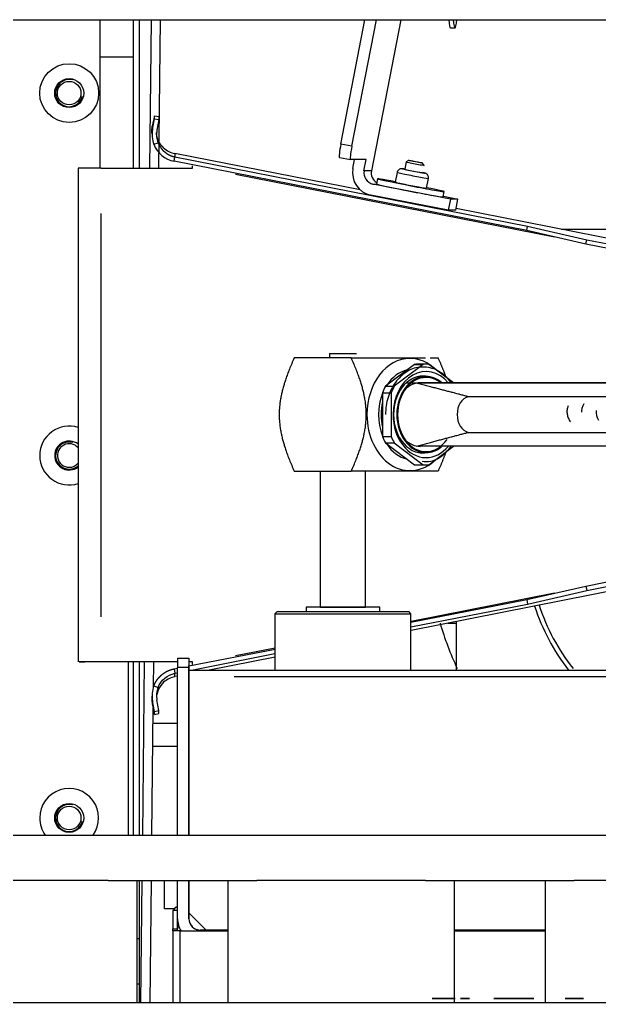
# Model space of a CAD drawing. Header units: millimetres. Extents: x -187347 to 135007, y -6415 to 292048.
# Drawn here: x -51364.2 to -51236.3, y 27112.8 to 27329.8 of the extents above; entities that cross this region are included whole.
import ezdxf

# ---------------------------------------------------------------- set-up
doc = ezdxf.new("R2010")
doc.units = ezdxf.units.MM
doc.header["$LTSCALE"] = 100
doc.layers.get('0').update_dxf_attribs({"lineweight": 18})
doc.layers.add('Layout CAT2', color=6, linetype='Continuous')

# ---------------------------------------------------------------- blocks, each defined once
blk = doc.blocks.new('643h346h634')
at = {"color": 0}
for p, q in [((17296.51, -1459.49), (17648.06, -1459.49)), ((17416.55, -1467.7), (17416.55, -1459.48)), ((17423.93, -1492.27), (17423.93, -1459.49)), ((17425.18, -1459.49), (17425.18, -1492.27)), ((17425.18, -1459.49), (17425.18, -1492.27)), ((17427.55, -1492.27), (17427.9, -1459.49)), ((17429.55, -1492.27), (17429.9, -1459.49)), ((17469.68, -1486.96), (17474.99, -1459.49)), ((17472.12, -1487.43), (17477.53, -1459.49)), ((17482.88, -1459.49), (17476.42, -1492.83)), ((17493.87, -1461.3), (17494.87, -1461.3)), ((17416.55, -1492.27), (17416.55, -1467.7)), ((17416.55, -1467.7), (17423.93, -1467.7)), ((17428.55, -1480.68), (17428.09, -1483.03)), ((17428.13, -1483.7), (17428.58, -1481.34)), ((17428.55, -1480.68), (17429.53, -1480.87)), ((17428.58, -1481.34), (17428.55, -1480.68)), ((17428.58, -1481.34), (17429.56, -1481.53)), ((17429.56, -1481.53), (17429.11, -1483.89)), ((17429.53, -1480.87), (17429.56, -1481.53)), ((17428.09, -1483.03), (17428.13, -1483.7)), ((17428, -1484.46), (17428.03, -1485.14)), ((17428.43, -1487), (17429.36, -1486.64)), ((17472.12, -1487.43), (17469.68, -1486.96)), ((17432.9, -1490.75), (17433.09, -1489.77)), ((17437.17, -1489.82), (17433.05, -1489.03)), ((17433.05, -1489.03), (17433.09, -1489.77)), ((17433.09, -1489.77), (17510.88, -1505.07)), ((17437.17, -1489.82), (17437.17, -1489.81)), ((17473.91, -1497.03), (17437.17, -1489.81)), ((17437.17, -1489.81), (17437.17, -1489.82)), ((17469.38, -1489.9), (17471.82, -1490.38)), ((17411.71, -1492.27), (17411.71, -1601.27)), ((17416.79, -1492.27), (17436.98, -1492.27)), ((17510.69, -1506.05), (17432.9, -1490.75)), ((17436.98, -1492.27), (17436.98, -1491.76)), ((17475.27, -1490.38), (17471.82, -1490.38)), ((17472.35, -1492.36), (17472.73, -1490.38)), ((17474.79, -1492.83), (17475.27, -1490.38)), ((17484.13, -1490.88), (17483.82, -1492.51)), ((17484.64, -1490.54), (17484.13, -1490.87)), ((17484.63, -1490.56), (17484.63, -1490.56)), ((17488.06, -1491.64), (17487.72, -1491.13)), ((17488.06, -1491.64), (17488.06, -1491.64)), ((17446.43, -1493.61), (17516.81, -1507.45)), ((17476.42, -1492.83), (17474.79, -1492.83)), ((17482.12, -1493.19), (17481.7, -1495.35)), ((17483.82, -1492.5), (17483.78, -1492.5)), ((17488.57, -1496.68), (17488.99, -1494.52)), ((17488.99, -1494.52), (17488.99, -1494.52)), ((17476.76, -1495.76), (17477.55, -1495.76)), ((17493.87, -1499.1), (17476.76, -1495.76)), ((17477.77, -1494.59), (17477.54, -1495.77)), ((17488.57, -1496.68), (17488.57, -1496.68)), ((17493.39, -1501.56), (17476.29, -1498.22)), ((17492.27, -1498.62), (17492.5, -1497.44)), ((17492.27, -1498.62), (17492.27, -1498.62)), ((17492.3, -1498.48), (17495.5, -1499.1)), ((17493.87, -1499.1), (17493.39, -1501.56)), ((17495.5, -1499.1), (17493.87, -1499.1)), ((17495.02, -1501.56), (17495.5, -1499.1)), ((17416.79, -1591.27), (17416.79, -1502.27)), ((17495.02, -1501.56), (17493.39, -1501.56)), ((17549.78, -1511.95), (17495.09, -1501.2)), ((17510.69, -1506.05), (17510.88, -1505.07)), ((17510.88, -1505.07), (17523.94, -1508.06)), ((17523.76, -1509.04), (17510.69, -1506.05)), ((17518.26, -1505.75), (17551.5, -1505.75)), ((17523.76, -1509.04), (17523.94, -1508.06)), ((17544.79, -1513.18), (17523.76, -1509.04)), ((17523.94, -1508.06), (17544.98, -1512.2)), ((17467.15, -1533.15), (17467.86, -1533.15)), ((17467.15, -1533.15), (17467.15, -1534.15)), ((17467.86, -1533.15), (17473.15, -1533.15)), ((17471.97, -1534.15), (17459.41, -1534.15)), ((17485.91, -1535.58), (17479.52, -1540.4)), ((17487.84, -1535.58), (17481.45, -1540.4)), ((17485.91, -1535.58), (17487.84, -1535.58)), ((17488.47, -1535.55), (17486.55, -1535.55)), ((17494.51, -1539.65), (17489.11, -1535.58)), ((17484.14, -1539.65), (17562.17, -1539.65)), ((17561.22, -1539.65), (17486.72, -1539.65)), ((17488.47, -1538.25), (17486.83, -1538.25)), ((17478.88, -1541.83), (17480.81, -1541.83)), ((17478.88, -1541.83), (17478.88, -1551.47)), ((17479.52, -1540.4), (17481.45, -1540.4)), ((17480.81, -1541.83), (17480.81, -1551.47)), ((17562.17, -1542.73), (17497.82, -1542.73)), ((17497.82, -1550.58), (17562.17, -1550.58)), ((17478.88, -1551.47), (17480.81, -1551.47)), ((17479.52, -1552.9), (17481.45, -1552.9)), ((17479.52, -1552.9), (17485.91, -1557.72)), ((17481.45, -1552.9), (17487.84, -1557.72)), ((17486.83, -1555.05), (17488.47, -1555.05)), ((17489.11, -1557.72), (17494.5, -1553.65)), ((17459.41, -1559.15), (17471.97, -1559.15)), ((17465.15, -1559.15), (17465.15, -1589.15)), ((17475.15, -1589.15), (17475.15, -1559.15)), ((17485.91, -1557.72), (17487.84, -1557.72)), ((17486.55, -1557.75), (17488.47, -1557.75)), ((17523.76, -1584.5), (17544.79, -1580.36)), ((17549.81, -1581.58), (17485.16, -1594.3)), ((17523.94, -1585.48), (17544.98, -1581.34)), ((17510.69, -1587.49), (17523.76, -1584.5)), ((17510.88, -1588.47), (17523.94, -1585.48)), ((17523.76, -1584.5), (17523.94, -1585.48)), ((17485.15, -1592.51), (17510.69, -1587.49)), ((17516.8, -1586.09), (17485.16, -1592.31)), ((17510.69, -1587.49), (17510.88, -1588.47)), ((17478.3, -1589.2), (17462, -1589.2)), ((17462, -1589.2), (17462, -1590.15)), ((17465.15, -1589.15), (17475.15, -1589.15)), ((17466.15, -1589.15), (17466.15, -1589.2)), ((17474.15, -1589.2), (17474.15, -1589.15)), ((17478.3, -1590.15), (17478.3, -1589.2)), ((17485.15, -1593.53), (17510.88, -1588.47)), ((17455.65, -1590.15), (17455.15, -1590.65)), ((17455.15, -1590.65), (17470.15, -1590.65)), ((17455.15, -1590.65), (17455.15, -1603.05)), ((17455.65, -1590.15), (17470.15, -1590.15)), ((17470.15, -1590.15), (17484.65, -1590.15)), ((17470.15, -1590.65), (17485.15, -1590.65)), ((17485.15, -1590.65), (17484.65, -1590.15)), ((17485.15, -1603.05), (17485.15, -1590.65)), ((17493.29, -1592.7), (17495.18, -1592.7)), ((17495.18, -1603.05), (17495.18, -1592.32)), ((17436.15, -1602.15), (17455.16, -1598.41)), ((17455.16, -1598.21), (17446.43, -1599.93)), ((17433.65, -1600.45), (17436.15, -1600.45)), ((17436.15, -1600.45), (17436.15, -1600.45)), ((17436.15, -1600.55), (17436.15, -1603.05)), ((17436.73, -1603.05), (17455.15, -1599.43)), ((17455.16, -1600.2), (17440.63, -1603.05)), ((17411.98, -1601.27), (17412.25, -1601.27)), ((17412.25, -1601.27), (17413.21, -1601.27)), ((17412.94, -1601.27), (17413.21, -1601.27)), ((17433.65, -1601.27), (17416.79, -1601.27)), ((17433.65, -1601.27), (17417.06, -1601.27)), ((17422.75, -1601.7), (17422.75, -1639.49)), ((17423.93, -1639.48), (17423.93, -1601.27)), ((17425.18, -1601.27), (17425.18, -1639.49)), ((17425.18, -1601.27), (17425.18, -1639.48)), ((17425.98, -1639.48), (17426.39, -1601.27)), ((17428.33, -1606.81), (17428.39, -1601.27)), ((17432.9, -1602.79), (17433.65, -1602.64)), ((17432.9, -1602.79), (17433.09, -1603.77)), ((17433.65, -1639.48), (17433.65, -1602.45)), ((17436.15, -1602.45), (17433.65, -1602.45)), ((17436.98, -1601.27), (17436.15, -1601.27)), ((17436.98, -1601.27), (17436.15, -1601.27)), ((17436.15, -1639.48), (17436.15, -1602.45)), ((17436.98, -1601.79), (17436.98, -1601.27)), ((17433.05, -1604.51), (17433.09, -1603.77)), ((17433.65, -1604.4), (17433.05, -1604.51)), ((17433.09, -1603.77), (17433.65, -1603.66)), ((17436.15, -1603.05), (17546.55, -1603.05)), ((17436.15, -1604.45), (17436.15, -1639.49)), ((17446.16, -1604.45), (17536.55, -1604.45)), ((17428.43, -1606.54), (17429.36, -1606.9)), ((17428.03, -1608.4), (17428, -1609.09)), ((17427.98, -1639.49), (17428.28, -1611.48)), ((17428.13, -1609.84), (17428.09, -1610.51)), ((17428.09, -1610.51), (17428.55, -1612.86)), ((17428.58, -1612.2), (17428.13, -1609.84)), ((17429.56, -1612.01), (17429.11, -1609.65)), ((17428.55, -1612.86), (17428.58, -1612.2)), ((17428.55, -1612.86), (17429.53, -1612.67)), ((17428.58, -1612.2), (17429.56, -1612.01)), ((17429.53, -1612.67), (17429.56, -1612.01)), ((17433.65, -1614.87), (17428.24, -1614.87)), ((17428.19, -1619.87), (17433.65, -1619.87)), ((17298.84, -1639.49), (17643.22, -1639.49)), ((17418.33, -1649.49), (17381.17, -1649.49)), ((17418.33, -1649.49), (17451.17, -1649.49)), ((17424.75, -1676.4), (17424.75, -1649.49)), ((17425.18, -1649.49), (17425.18, -1676.4)), ((17425.18, -1649.49), (17425.18, -1662.4)), ((17425.59, -1676.4), (17425.88, -1649.48)), ((17427.59, -1676.4), (17427.88, -1649.48)), ((17430.78, -1655.75), (17430.78, -1649.49)), ((17433.65, -1657.95), (17433.65, -1649.49)), ((17436.15, -1649.49), (17436.15, -1653.84)), ((17436.15, -1657.95), (17436.15, -1649.49)), ((17444.75, -1649.49), (17444.75, -1676.4)), ((17488.33, -1649.49), (17451.17, -1649.49)), ((17488.33, -1649.49), (17521.16, -1649.49)), ((17494.75, -1676.4), (17494.75, -1649.49)), ((17514.75, -1649.49), (17514.75, -1676.4)), ((17558.33, -1649.49), (17521.17, -1649.49)), ((17432.95, -1655.75), (17430.78, -1655.75)), ((17433.65, -1656.15), (17432.65, -1656.15)), ((17432.65, -1656.15), (17432.65, -1660.15)), ((17436.15, -1656.65), (17439.95, -1660.45)), ((17436.15, -1656.65), (17436.15, -1657.95)), ((17433.65, -1657.95), (17433.65, -1660.15)), ((17433.65, -1660.65), (17433.65, -1658.05)), ((17436.15, -1657.95), (17436.15, -1657.95)), ((17432.65, -1660.65), (17432.65, -1660.15)), ((17432.65, -1660.15), (17433.65, -1660.15)), ((17434.15, -1660.65), (17432.65, -1660.65)), ((17432.65, -1660.65), (17432.65, -1676.4)), ((17433.65, -1660.15), (17433.65, -1660.15)), ((17433.65, -1660.65), (17433.65, -1660.15)), ((17434.15, -1660.65), (17444.75, -1660.65)), ((17434.15, -1660.65), (17434.15, -1676.4)), ((17438.65, -1660.45), (17438.65, -1660.65)), ((17444.75, -1660.45), (17438.65, -1660.45)), ((17514.75, -1660.45), (17494.75, -1660.45)), ((17494.75, -1660.65), (17514.75, -1660.65)), ((17425.18, -1662.4), (17424.75, -1662.4)), ((17425.18, -1662.4), (17425.18, -1672.4)), ((17425.18, -1672.4), (17424.75, -1672.4)), ((17425.18, -1672.4), (17425.18, -1676.4)), ((17229.75, -1676.4), (18129.75, -1676.4)), ((17489.85, -1675.56), (17492.85, -1675.56)), ((17489.85, -1675.56), (17489.85, -1675.56)), ((17490.15, -1675.56), (17489.85, -1675.56)), ((17492.85, -1675.56), (17489.85, -1675.56)), ((17489.85, -1675.56), (17489.85, -1675.56)), ((17489.85, -1675.56), (17490.15, -1675.56)), ((17490.15, -1675.56), (17490.15, -1675.56)), ((17492.55, -1675.56), (17492.55, -1675.56)), ((17492.55, -1675.56), (17492.85, -1675.56)), ((17492.85, -1675.56), (17492.55, -1675.56)), ((17492.85, -1675.56), (17492.85, -1675.56)), ((17492.85, -1675.56), (17492.85, -1675.56)), ((17492.89, -1675.55), (17492.89, -1675.55)), ((17493.09, -1675.55), (17492.89, -1675.55)), ((17492.89, -1675.55), (17493.09, -1675.55)), ((17493.04, -1675.55), (17492.89, -1675.55)), ((17492.89, -1675.55), (17492.89, -1675.55)), ((17492.89, -1675.55), (17493.04, -1675.55)), ((17493.04, -1675.55), (17493.04, -1675.55)), ((17493.09, -1675.55), (17493.09, -1675.55)), ((17494.69, -1675.55), (17493.09, -1675.55)), ((17493.09, -1675.55), (17493.09, -1675.55)), ((17493.09, -1675.55), (17494.69, -1675.55)), ((17494.69, -1675.55), (17494.89, -1675.55)), ((17494.89, -1675.55), (17494.69, -1675.55)), ((17494.69, -1675.55), (17494.69, -1675.55)), ((17494.69, -1675.55), (17494.69, -1675.55)), ((17494.74, -1675.55), (17494.89, -1675.55)), ((17494.89, -1675.55), (17494.74, -1675.55)), ((17494.74, -1675.55), (17494.74, -1675.55)), ((17494.89, -1675.55), (17494.89, -1675.55)), ((17494.89, -1675.55), (17494.89, -1675.55)), ((17496.06, -1675.56), (17496.06, -1675.56)), ((17496.26, -1675.56), (17496.06, -1675.56)), ((17496.21, -1675.56), (17496.06, -1675.56)), ((17496.06, -1675.56), (17496.21, -1675.56)), ((17496.06, -1675.56), (17496.06, -1675.56)), ((17496.06, -1675.56), (17496.26, -1675.56)), ((17496.21, -1675.56), (17496.21, -1675.56)), ((17496.26, -1675.56), (17497.86, -1675.56)), ((17496.26, -1675.56), (17496.26, -1675.56)), ((17496.26, -1675.56), (17496.26, -1675.56)), ((17497.86, -1675.56), (17496.26, -1675.56)), ((17497.86, -1675.56), (17497.86, -1675.56)), ((17497.86, -1675.56), (17498.06, -1675.56)), ((17498.06, -1675.56), (17497.86, -1675.56)), ((17497.86, -1675.56), (17497.86, -1675.56)), ((17497.91, -1675.56), (17498.06, -1675.56)), ((17498.06, -1675.56), (17497.91, -1675.56)), ((17497.91, -1675.56), (17497.91, -1675.56)), ((17498.06, -1675.56), (17498.06, -1675.56)), ((17498.06, -1675.56), (17498.06, -1675.56)), ((17503.75, -1675.56), (17503.45, -1675.56)), ((17503.45, -1675.56), (17503.45, -1675.56)), ((17503.45, -1675.56), (17503.75, -1675.56)), ((17503.75, -1675.56), (17508.15, -1675.56)), ((17503.75, -1675.56), (17503.75, -1675.56)), ((17508.15, -1675.56), (17503.75, -1675.56)), ((17503.75, -1675.56), (17503.75, -1675.56)), ((17507.08, -1675.56), (17507.28, -1675.56)), ((17507.08, -1675.56), (17507.08, -1675.56)), ((17507.08, -1675.56), (17507.28, -1675.56)), ((17507.28, -1675.56), (17507.08, -1675.56)), ((17507.28, -1675.56), (17507.08, -1675.56)), ((17507.08, -1675.56), (17507.08, -1675.56)), ((17507.56, -1675.56), (17507.26, -1675.56)), ((17507.26, -1675.56), (17507.26, -1675.56)), ((17507.26, -1675.56), (17507.56, -1675.56)), ((17507.28, -1675.56), (17507.28, -1675.56)), ((17507.28, -1675.56), (17507.28, -1675.56)), ((17507.28, -1675.56), (17507.28, -1675.56)), ((17507.28, -1675.56), (17510.93, -1675.56)), ((17510.93, -1675.56), (17507.28, -1675.56)), ((17507.56, -1675.56), (17507.56, -1675.56)), ((17507.56, -1675.56), (17511.96, -1675.56)), ((17511.96, -1675.56), (17507.56, -1675.56)), ((17507.56, -1675.56), (17507.56, -1675.56)), ((17508.15, -1675.56), (17508.45, -1675.56)), ((17508.15, -1675.56), (17508.15, -1675.56)), ((17508.15, -1675.56), (17508.15, -1675.56)), ((17508.45, -1675.56), (17508.15, -1675.56)), ((17508.45, -1675.56), (17508.45, -1675.56)), ((17510.93, -1675.56), (17510.93, -1675.56)), ((17510.93, -1675.56), (17511.13, -1675.56)), ((17511.13, -1675.56), (17510.93, -1675.56)), ((17510.93, -1675.56), (17510.93, -1675.56)), ((17510.98, -1675.56), (17510.98, -1675.56)), ((17511.13, -1675.56), (17510.98, -1675.56)), ((17510.98, -1675.56), (17511.13, -1675.56)), ((17511.13, -1675.56), (17511.13, -1675.56)), ((17511.13, -1675.56), (17511.13, -1675.56)), ((17511.96, -1675.56), (17511.96, -1675.56)), ((17511.96, -1675.56), (17512.26, -1675.56)), ((17512.26, -1675.56), (17511.96, -1675.56)), ((17511.96, -1675.56), (17511.96, -1675.56)), ((17512.26, -1675.56), (17512.26, -1675.56)), ((17519.14, -1675.56), (17519.14, -1675.56)), ((17519.34, -1675.56), (17519.14, -1675.56)), ((17519.14, -1675.56), (17519.34, -1675.56)), ((17519.14, -1675.56), (17519.34, -1675.56)), ((17519.34, -1675.56), (17519.14, -1675.56)), ((17519.14, -1675.56), (17519.14, -1675.56)), ((17519.34, -1675.56), (17519.19, -1675.56)), ((17519.19, -1675.56), (17519.19, -1675.56)), ((17519.19, -1675.56), (17519.39, -1675.56)), ((17519.39, -1675.56), (17519.19, -1675.56)), ((17519.19, -1675.56), (17519.19, -1675.56)), ((17519.19, -1675.56), (17519.34, -1675.56)), ((17519.34, -1675.56), (17522.99, -1675.56)), ((17519.34, -1675.56), (17519.34, -1675.56)), ((17522.99, -1675.56), (17519.34, -1675.56)), ((17519.34, -1675.56), (17519.34, -1675.56)), ((17519.34, -1675.56), (17519.34, -1675.56)), ((17519.34, -1675.56), (17519.34, -1675.56)), ((17523.04, -1675.56), (17519.39, -1675.56)), ((17519.39, -1675.56), (17519.39, -1675.56)), ((17519.39, -1675.56), (17519.39, -1675.56)), ((17519.39, -1675.56), (17523.04, -1675.56)), ((17523.19, -1675.56), (17522.99, -1675.56)), ((17522.99, -1675.56), (17522.99, -1675.56)), ((17522.99, -1675.56), (17523.19, -1675.56)), ((17522.99, -1675.56), (17522.99, -1675.56)), ((17523.04, -1675.56), (17523.04, -1675.56)), ((17523.04, -1675.56), (17523.24, -1675.56)), ((17523.04, -1675.56), (17523.19, -1675.56)), ((17523.24, -1675.56), (17523.04, -1675.56)), ((17523.04, -1675.56), (17523.04, -1675.56)), ((17523.04, -1675.56), (17523.04, -1675.56)), ((17523.24, -1675.56), (17523.04, -1675.56)), ((17523.04, -1675.56), (17523.04, -1675.56)), ((17523.04, -1675.56), (17523.24, -1675.56)), ((17523.19, -1675.56), (17523.04, -1675.56)), ((17523.19, -1675.56), (17523.19, -1675.56)), ((17523.19, -1675.56), (17523.19, -1675.56)), ((17523.24, -1675.56), (17523.24, -1675.56)), ((17523.24, -1675.56), (17523.24, -1675.56))]:
    blk.add_line(p, q, dxfattribs=at)
for centre, radius in [((17409.75, -1475.7), 6.5), ((17409.75, -1475.7), 3.2), ((17409.75, -1475.7), 2.6), ((17409.75, -1635.7), 3.2), ((17409.75, -1635.7), 2.6)]:
    blk.add_circle(centre, radius, dxfattribs=at)
for centre, radius, start, end in [((17409.75, -1475.7), 3, 75, 345), ((17409.75, -1555.7), 6.5, 72.4331, 180), ((17409.75, -1555.7), 3.2, 52.1944, 180), ((17409.75, -1555.7), 3, 75, 310.8281), ((17409.75, -1555.7), 2.6, 41.0287, 270), ((17409.75, -1555.7), 6.5, 180, 287.5669), ((17409.75, -1555.7), 3.2, 180, 307.8056), ((17409.75, -1555.7), 2.6, 270, 318.9769), ((17556.18, -1574.75), 46, 197.9606, 217.9688), ((17556.18, -1574.75), 45, 198.1125, 218.3906), ((17554.06, -1574.78), 65, 195.9998, 205.4366), ((17432.75, -1601.7), 10, 177.5503, 180), ((17409.75, -1635.7), 6.5, 324.36, 180), ((17409.75, -1635.7), 3, 75, 345), ((17409.75, -1635.7), 6.5, 180, 215.6456)]:
    blk.add_arc(centre, radius, start, end, dxfattribs=at)
for centre, major_axis, ratio, start_param, end_param in [((17493.87, -1455.3), (0, -6), 0.090637, 5.483846, 6.283185), ((17494.87, -1455.3), (0, -6), 0.090637, 5.483846, 6.283185), ((17494.87, -1455.3), (0, -6), 0.090637, 0, 0.799339), ((17434.02, -1484.83), (5.99, 0.31), 0.999808, 2.900841, 3.46084), ((17434.02, -1484.83), (4.99, 0.26), 0.999808, 2.900841, 3.46084), ((17433.99, -1484.12), (-4.99, -0.26), 0.999808, 0.770047, 1.330045), ((17469.95, -1486.96), (-0.57, -2.94), 0.088972, 4.729753, 6.300549), ((17472.39, -1487.43), (-0.57, -2.94), 0.088972, 4.729753, 6.300549), ((17418.71, -1492.27), (7, 0), 0.000001, 1.848651, 3.141593), ((17477.24, -1493.31), (0, 5), 0.995884, 1.37881, 2.949606), ((17485.74, -1492.88), (2.45, -0.48), 0.017294, 2.472399, 5.242008), ((17486.1, -1491.26), (1.96, -0.38), 0.017294, 3.124245, 4.710553), ((17486.1, -1491.26), (1.96, -0.38), 0.017294, 4.710553, 6.283185), ((17477.24, -1493.31), (0, 2.5), 0.995884, 1.37881, 2.949606), ((17478.87, -1493.31), (0, -2.5), 0.995884, 4.520403, 5.751097), ((17485.14, -1496.02), (7.36, -1.43), 0.017294, 2.0509, 4.710553), ((17485.55, -1493.86), (3.44, -0.67), 0.017294, 3.141755, 5.242008), ((17485.74, -1492.88), (-1.96, 0.38), 0.017294, 0, 3.141559), ((17485.74, -1492.88), (2.45, -0.48), 0.017294, 5.242008, 5.794045), ((17485.55, -1493.86), (3.44, -0.67), 0.017294, 5.242008, 6.283185), ((17485.74, -1492.88), (2.45, -0.48), 0.017294, 0, 0.616994), ((17485.74, -1492.88), (2.45, -0.48), 0.017294, 5.794045, 6.283185), ((17484.91, -1497.2), (7.36, -1.43), 0.017294, 3.141523, 4.710553), ((17485.14, -1496.02), (3.44, -0.67), 0.017294, 3.141559, 5.242008), ((17485.14, -1496.02), (7.36, -1.43), 0.017294, 4.710553, 6.283185), ((17485.14, -1496.02), (3.44, -0.67), 0.017294, 5.242008, 6.283185), ((17485.14, -1496.02), (7.36, -1.43), 0.017294, 0, 1.077104), ((17484.91, -1497.2), (7.36, -1.43), 0.017294, 4.710553, 6.283185), ((17484.94, -1546.65), (0, 12.39), 0.766047, 0, 1.570796), ((17484.94, -1546.65), (0, 12.39), 0.766047, 5.641122, 6.283185), ((17486.55, -1546.65), (0, -11.1), 0.766047, 3.141593, 3.216236), ((17488.47, -1546.65), (0, -11.1), 0.766047, 3.066949, 3.216236), ((17485.65, -1546.65), (0, -10), 0.766047, 3.320762, 4.009654), ((17488.47, -1546.65), (0, -9.5), 0.766047, 2.398901, 4.712389), ((17487.83, -1546.65), (0, 8.5), 0.766047, 0, 1.570796), ((17488.47, -1546.65), (0, -8.4), 0.766047, 3.141593, 6.283185), ((17488.47, -1546.65), (0, -8.18), 0.766047, 3.141593, 6.283185), ((17487.19, -1546.65), (0, -7.03), 0.766047, 3.141593, 3.817035), ((17487.83, -1546.65), (0, 8.5), 0.766047, 6.114521, 6.283185), ((17488.47, -1546.65), (0, -8.4), 0.766047, 2.555489, 3.141593), ((17488.47, -1546.65), (0, -8.18), 0.766047, 2.59741, 3.141593), ((17485.65, -1546.65), (0, -10), 0.766047, 4.22289, 5.201888), ((17486.55, -1546.65), (0, -11.1), 0.766047, 4.114147, 4.263433), ((17488.47, -1546.65), (0, -11.1), 0.766047, 4.114147, 4.263433), ((17485.65, -1546.65), (0, -9.25), 0.766047, 4.408244, 5.016534), ((17498.4, -1546.65), (0, 4), 0.766047, 0.188616, 2.952976), ((17484.94, -1546.65), (0, 12.39), 0.766047, 1.570796, 3.783656), ((17488.47, -1546.65), (0, -9.5), 0.766047, 4.712389, 6.283185), ((17487.83, -1546.65), (0, 8.5), 0.766047, 1.570796, 3.310257), ((17486.55, -1546.65), (0, -11.1), 0.766047, 5.161345, 5.310631), ((17485.65, -1546.65), (0, -10), 0.766047, 5.415124, 6.104016), ((17488.47, -1546.65), (0, -11.1), 0.766047, 5.161345, 5.310631), ((17487.19, -1546.65), (0, -7.03), 0.766047, 5.607841, 6.283185), ((17488.47, -1546.65), (0, -8.18), 0.766047, 0, 0.83586), ((17488.47, -1546.65), (0, -9.5), 0.766047, 0, 0.736605), ((17488.47, -1546.65), (0, -8.4), 0.766047, 0, 0.553706), ((17486.55, -1546.65), (0, -11.1), 0.766047, 6.208542, 6.283185), ((17488.47, -1546.65), (0, -11.1), 0.766047, 6.208542, 6.357829), ((17433.65, -1602.45), (0, -2), 0.000004, 3.141593, 4.712389), ((17436.15, -1602.45), (0, 2), 0.000004, 0, 1.570796), ((17436.15, -1602.45), (0, 2), 0.000004, 5.969026, 6.283185), ((17418.71, -1601.27), (-7, 0), 0.000001, 4.99025, 6.005398), ((17418.71, -1601.27), (-6, 0), 0.000001, 4.990252, 6.005407), ((17436.15, -1603.45), (0, 1.4), 0.000004, 5.002201, 6.283185), ((17436.15, -1603.45), (0, 1.4), 0.000004, 0, 1.293256), ((17436.15, -1603.45), (0, 1.4), 0.000004, 5.002201, 6.283185), ((17436.15, -1603.45), (0, 1.4), 0.000004, 0, 1.265767), ((17433.99, -1609.42), (-4.99, 0.26), 0.999808, 4.953133, 5.513132), ((17436.15, -1604.45), (0, 1.4), 0.000004, 0, 1.570796), ((17434.02, -1608.71), (5.99, -0.31), 0.999808, 2.822339, 3.382337), ((17434.02, -1608.71), (4.99, -0.26), 0.999808, 2.822339, 3.382337), ((17436.15, -1655.15), (0, 1.4), 0.000004, 0.365112, 3.141593), ((17434.15, -1656.65), (0, 1.5), 1, 0.339243, 1.23094), ((17438.65, -1657.95), (0, 5), 1, 1.570796, 2.141241), ((17438.65, -1657.95), (0, -2.5), 1, 4.712389, 5.483185), ((17438.65, -1657.95), (0, 2.5), 1, 1.570796, 3.141593)]:
    blk.add_ellipse(centre, major_axis=major_axis, ratio=ratio, start_param=start_param, end_param=end_param, dxfattribs=at)
blk.add_ellipse((17486.18, -1490.83), major_axis=(1.54, -0.3), ratio=0.017294, dxfattribs=at)
for points, degree in [([(17427.99, -1484.46), (17427.97, -1483.98), (17428, -1483.5), (17428.09, -1483.03)], 3), ([(17428.43, -1487), (17429.15, -1488.92), (17430.92, -1490.38), (17432.9, -1490.75)], 3), ([(17562.17, -1553.65), (17486.9, -1553.65)], 1), ([(17429.36, -1606.9), (17429.96, -1605.3), (17431.44, -1604.08), (17433.09, -1603.77)], 3), ([(17430.58, -1605.76), (17429.63, -1606.62), (17429.06, -1607.87), (17428.99, -1609.14)], 3)]:
    blk.add_open_spline(points, degree=degree, dxfattribs=at)
for points, knots in [([(17430.58, -1487.78), (17430.57, -1487.77), (17430.56, -1487.76), (17430.53, -1487.74), (17430.51, -1487.71), (17430.48, -1487.69), (17430.46, -1487.66), (17430.44, -1487.64), (17430.41, -1487.62), (17430.39, -1487.59), (17430.36, -1487.57), (17430.34, -1487.54), (17430.32, -1487.52), (17430.29, -1487.49), (17430.27, -1487.47), (17430.25, -1487.44), (17430.23, -1487.42), (17430.2, -1487.39), (17430.18, -1487.37), (17430.16, -1487.34), (17430.14, -1487.32), (17430.12, -1487.29), (17430.09, -1487.26), (17430.07, -1487.24), (17430.05, -1487.21), (17430.03, -1487.18), (17430.01, -1487.16), (17429.99, -1487.13), (17429.97, -1487.1), (17429.95, -1487.08), (17429.93, -1487.05), (17429.91, -1487.02), (17429.89, -1486.99), (17429.87, -1486.97), (17429.85, -1486.94), (17429.83, -1486.91), (17429.81, -1486.88), (17429.8, -1486.85), (17429.78, -1486.83), (17429.76, -1486.8), (17429.74, -1486.77), (17429.72, -1486.74), (17429.7, -1486.71), (17429.69, -1486.68), (17429.67, -1486.65), (17429.65, -1486.62), (17429.64, -1486.59), (17429.62, -1486.56), (17429.6, -1486.54), (17429.59, -1486.51), (17429.57, -1486.48), (17429.55, -1486.45), (17429.54, -1486.42), (17429.52, -1486.39), (17429.51, -1486.36), (17429.49, -1486.33), (17429.48, -1486.29), (17429.46, -1486.26), (17429.45, -1486.23), (17429.44, -1486.2), (17429.42, -1486.17), (17429.41, -1486.14), (17429.39, -1486.11), (17429.38, -1486.08), (17429.37, -1486.05), (17429.35, -1486.02), (17429.34, -1485.99), (17429.33, -1485.95), (17429.32, -1485.92), (17429.31, -1485.89), (17429.29, -1485.86), (17429.28, -1485.83), (17429.27, -1485.8), (17429.26, -1485.76), (17429.25, -1485.73), (17429.24, -1485.7), (17429.22, -1485.65), (17429.2, -1485.6), (17429.18, -1485.53), (17429.16, -1485.46), (17429.15, -1485.39), (17429.13, -1485.32), (17429.11, -1485.25), (17429.1, -1485.18), (17429.08, -1485.11), (17429.07, -1485.03), (17429.05, -1484.96), (17429.04, -1484.89), (17429.03, -1484.82), (17429.02, -1484.75), (17429.02, -1484.68), (17429.01, -1484.61), (17429, -1484.54), (17429, -1484.47), (17428.99, -1484.43), (17428.99, -1484.4)], [0, 0, 0, 0, 0.00884, 0.017681, 0.026521, 0.035361, 0.0442, 0.05304, 0.061879, 0.070719, 0.079558, 0.088397, 0.097235, 0.106074, 0.114912, 0.123751, 0.132589, 0.141427, 0.150265, 0.159102, 0.16794, 0.176777, 0.185614, 0.194451, 0.203288, 0.212124, 0.220961, 0.229797, 0.238633, 0.247469, 0.256305, 0.265141, 0.273976, 0.282811, 0.291646, 0.300481, 0.309316, 0.318151, 0.326985, 0.33582, 0.344654, 0.353488, 0.362322, 0.371155, 0.379989, 0.388822, 0.397655, 0.406488, 0.415321, 0.424154, 0.432986, 0.441819, 0.450651, 0.459483, 0.468315, 0.477146, 0.485978, 0.494809, 0.503641, 0.512472, 0.521303, 0.530133, 0.538964, 0.547794, 0.556624, 0.565454, 0.574284, 0.583114, 0.591944, 0.600773, 0.609602, 0.618431, 0.62726, 0.636089, 0.644918, 0.653746, 0.662574, 0.681631, 0.700665, 0.719676, 0.738665, 0.75763, 0.776573, 0.795493, 0.814391, 0.833266, 0.852119, 0.870949, 0.889757, 0.908542, 0.927305, 0.946045, 0.964764, 0.98346, 1, 1, 1, 1]), ([(17429.36, -1486.64), (17429.37, -1486.65), (17429.38, -1486.67), (17429.39, -1486.71), (17429.4, -1486.74), (17429.41, -1486.77), (17429.43, -1486.8), (17429.44, -1486.83), (17429.45, -1486.86), (17429.47, -1486.89), (17429.48, -1486.93), (17429.5, -1486.96), (17429.51, -1486.99), (17429.53, -1487.02), (17429.54, -1487.05), (17429.56, -1487.08), (17429.57, -1487.11), (17429.59, -1487.14), (17429.6, -1487.17), (17429.62, -1487.2), (17429.64, -1487.23), (17429.65, -1487.26), (17429.67, -1487.29), (17429.69, -1487.32), (17429.7, -1487.35), (17429.72, -1487.38), (17429.74, -1487.41), (17429.76, -1487.44), (17429.77, -1487.47), (17429.79, -1487.5), (17429.81, -1487.53), (17429.83, -1487.56), (17429.85, -1487.58), (17429.87, -1487.61), (17429.88, -1487.64), (17429.9, -1487.67), (17429.92, -1487.7), (17429.94, -1487.73), (17429.96, -1487.75), (17429.98, -1487.78), (17430, -1487.81), (17430.02, -1487.84), (17430.04, -1487.86), (17430.06, -1487.89), (17430.09, -1487.92), (17430.11, -1487.95), (17430.13, -1487.97), (17430.15, -1488), (17430.17, -1488.03), (17430.19, -1488.05), (17430.21, -1488.08), (17430.24, -1488.1), (17430.26, -1488.13), (17430.28, -1488.16), (17430.3, -1488.18), (17430.33, -1488.21), (17430.35, -1488.23), (17430.37, -1488.26), (17430.4, -1488.28), (17430.42, -1488.31), (17430.44, -1488.33), (17430.47, -1488.36), (17430.49, -1488.38), (17430.52, -1488.4), (17430.54, -1488.43), (17430.57, -1488.45), (17430.59, -1488.48), (17430.61, -1488.5), (17430.64, -1488.52), (17430.66, -1488.55), (17430.69, -1488.57), (17430.72, -1488.59), (17430.74, -1488.61), (17430.77, -1488.64), (17430.79, -1488.66), (17430.82, -1488.68), (17430.86, -1488.71), (17430.9, -1488.75), (17430.96, -1488.8), (17431.02, -1488.84), (17431.08, -1488.89), (17431.14, -1488.93), (17431.2, -1488.97), (17431.26, -1489.01), (17431.32, -1489.05), (17431.38, -1489.09), (17431.44, -1489.13), (17431.5, -1489.17), (17431.56, -1489.2), (17431.63, -1489.24), (17431.69, -1489.27), (17431.76, -1489.31), (17431.82, -1489.34), (17431.88, -1489.37), (17431.95, -1489.4), (17432.01, -1489.43), (17432.08, -1489.46), (17432.14, -1489.49), (17432.21, -1489.51), (17432.28, -1489.54), (17432.34, -1489.56), (17432.41, -1489.59), (17432.48, -1489.61), (17432.54, -1489.63), (17432.61, -1489.65), (17432.68, -1489.67), (17432.75, -1489.69), (17432.81, -1489.71), (17432.88, -1489.73), (17432.95, -1489.74), (17433.02, -1489.76), (17433.06, -1489.77), (17433.09, -1489.77)], [0, 0, 0, 0, 0.006717, 0.013433, 0.020149, 0.026865, 0.033581, 0.040297, 0.047013, 0.053728, 0.060444, 0.067159, 0.073875, 0.08059, 0.087305, 0.09402, 0.100734, 0.107449, 0.114163, 0.120878, 0.127592, 0.134306, 0.14102, 0.147734, 0.154448, 0.161161, 0.167875, 0.174588, 0.181302, 0.188015, 0.194728, 0.201441, 0.208153, 0.214866, 0.221578, 0.228291, 0.235003, 0.241715, 0.248427, 0.255139, 0.261851, 0.268562, 0.275274, 0.281985, 0.288697, 0.295408, 0.302119, 0.30883, 0.31554, 0.322251, 0.328961, 0.335672, 0.342382, 0.349092, 0.355802, 0.362512, 0.369222, 0.375931, 0.382641, 0.38935, 0.39606, 0.402769, 0.409478, 0.416187, 0.422895, 0.429604, 0.436313, 0.443021, 0.449729, 0.456437, 0.463145, 0.469853, 0.476561, 0.483269, 0.489976, 0.496684, 0.503391, 0.517867, 0.532325, 0.546766, 0.561191, 0.575598, 0.589988, 0.604361, 0.618717, 0.633056, 0.647378, 0.661683, 0.675971, 0.690242, 0.704497, 0.718734, 0.732955, 0.747159, 0.761346, 0.775517, 0.789671, 0.803808, 0.817929, 0.832033, 0.846121, 0.860192, 0.874246, 0.888285, 0.902306, 0.916311, 0.9303, 0.944273, 0.958229, 0.972169, 0.986093, 1, 1, 1, 1]), ([(17483.79, -1492.47), (17483.72, -1492.46), (17483.47, -1492.42), (17483.34, -1492.39), (17483.12, -1492.38), (17482.97, -1492.39), (17482.76, -1492.43), (17482.51, -1492.56), (17482.28, -1492.79), (17482.14, -1493.02), (17482.13, -1493.17), (17482.13, -1493.2)], [0, 0, 0, 0, 0.114335, 0.46227, 0.512452, 0.558252, 0.635277, 0.734277, 0.848391, 0.970834, 1, 1, 1, 1]), ([(17488.99, -1494.52), (17489.01, -1494.4), (17489.02, -1494.18), (17488.92, -1493.89), (17488.78, -1493.68), (17488.62, -1493.54), (17488.48, -1493.45), (17488.38, -1493.4), (17488.31, -1493.38), (17488.24, -1493.35), (17488.11, -1493.32), (17487.93, -1493.28), (17487.77, -1493.24)], [0, 0, 0, 0, 0.129741, 0.235764, 0.324199, 0.399112, 0.460191, 0.504265, 0.540643, 0.590034, 0.699984, 1, 1, 1, 1]), ([(17493.92, -1539.53), (17493.65, -1539.15), (17492.57, -1537.87), (17490.27, -1536.34), (17487.03, -1535.95), (17484, -1537.07), (17481.55, -1539.44), (17479.92, -1542.81), (17479.56, -1545.31), (17479.55, -1546.65)], [0, 0, 0, 0, 0.062064, 0.224682, 0.382819, 0.534713, 0.687185, 0.844745, 1, 1, 1, 1]), ([(17522.85, -1546.11), (17522.84, -1545.95), (17522.86, -1545.5), (17523.01, -1544.82), (17523.25, -1544.4), (17523.39, -1544.23), (17523.39, -1544.23)], [0, 0, 0, 0, 0.206215, 0.601262, 0.996309, 1, 1, 1, 1]), ([(17520.37, -1548.28), (17520.2, -1548.05), (17519.91, -1547.52), (17519.65, -1546.63), (17519.6, -1545.72), (17519.74, -1545.06), (17519.87, -1544.73), (17519.91, -1544.65)], [0, 0, 0, 0, 0.211352, 0.443767, 0.676181, 0.908596, 1, 1, 1, 1]), ([(17520.35, -1548.26), (17520.19, -1548.03), (17519.9, -1547.51), (17519.65, -1546.63), (17519.6, -1545.72), (17519.73, -1545.12), (17519.83, -1544.83), (17519.85, -1544.79)], [0, 0, 0, 0, 0.216055, 0.461622, 0.707189, 0.952757, 1, 1, 1, 1]), ([(17526.6, -1547.98), (17526.48, -1547.78), (17526.25, -1547.28), (17526.07, -1546.53), (17526.05, -1546.01), (17526.06, -1545.79)], [0, 0, 0, 0, 0.295695, 0.702867, 1, 1, 1, 1]), ([(17487.6, -1556.97), (17488.26, -1557.07), (17489.91, -1557.06), (17492.15, -1555.81), (17493.46, -1554.41), (17493.94, -1553.75)], [0, 0, 0, 0, 0.270981, 0.69656, 1, 1, 1, 1]), ([(17428.43, -1606.54), (17428.44, -1606.53), (17428.44, -1606.5), (17428.46, -1606.47), (17428.47, -1606.44), (17428.49, -1606.4), (17428.5, -1606.37), (17428.51, -1606.34), (17428.53, -1606.3), (17428.54, -1606.27), (17428.56, -1606.24), (17428.57, -1606.2), (17428.59, -1606.17), (17428.6, -1606.14), (17428.62, -1606.1), (17428.63, -1606.07), (17428.65, -1606.04), (17428.67, -1606.01), (17428.68, -1605.97), (17428.7, -1605.94), (17428.72, -1605.91), (17428.73, -1605.88), (17428.75, -1605.85), (17428.77, -1605.81), (17428.79, -1605.78), (17428.8, -1605.75), (17428.82, -1605.72), (17428.84, -1605.69), (17428.86, -1605.66), (17428.88, -1605.63), (17428.89, -1605.59), (17428.91, -1605.56), (17428.93, -1605.53), (17428.95, -1605.5), (17428.97, -1605.47), (17428.99, -1605.44), (17429.01, -1605.41), (17429.03, -1605.38), (17429.05, -1605.35), (17429.07, -1605.32), (17429.09, -1605.29), (17429.11, -1605.26), (17429.13, -1605.23), (17429.15, -1605.2), (17429.17, -1605.17), (17429.2, -1605.14), (17429.22, -1605.11), (17429.24, -1605.08), (17429.26, -1605.05), (17429.28, -1605.03), (17429.31, -1605), (17429.33, -1604.97), (17429.35, -1604.94), (17429.37, -1604.91), (17429.4, -1604.88), (17429.42, -1604.86), (17429.44, -1604.83), (17429.47, -1604.8), (17429.49, -1604.77), (17429.51, -1604.75), (17429.54, -1604.72), (17429.56, -1604.69), (17429.59, -1604.66), (17429.61, -1604.64), (17429.63, -1604.61), (17429.66, -1604.58), (17429.68, -1604.56), (17429.71, -1604.53), (17429.73, -1604.51), (17429.76, -1604.48), (17429.78, -1604.45), (17429.81, -1604.43), (17429.84, -1604.4), (17429.86, -1604.38), (17429.89, -1604.35), (17429.91, -1604.33), (17429.94, -1604.3), (17429.97, -1604.28), (17429.99, -1604.25), (17430.02, -1604.23), (17430.05, -1604.21), (17430.07, -1604.18), (17430.1, -1604.16), (17430.13, -1604.13), (17430.16, -1604.11), (17430.18, -1604.09), (17430.22, -1604.05), (17430.27, -1604.01), (17430.33, -1603.97), (17430.39, -1603.92), (17430.46, -1603.87), (17430.52, -1603.83), (17430.58, -1603.78), (17430.64, -1603.74), (17430.71, -1603.69), (17430.77, -1603.65), (17430.84, -1603.61), (17430.9, -1603.57), (17430.97, -1603.53), (17431.03, -1603.49), (17431.1, -1603.45), (17431.16, -1603.42), (17431.23, -1603.38), (17431.3, -1603.35), (17431.36, -1603.31), (17431.43, -1603.28), (17431.5, -1603.25), (17431.57, -1603.21), (17431.64, -1603.18), (17431.71, -1603.15), (17431.77, -1603.13), (17431.84, -1603.1), (17431.91, -1603.07), (17431.98, -1603.04), (17432.05, -1603.02), (17432.12, -1603), (17432.19, -1602.97), (17432.26, -1602.95), (17432.33, -1602.93), (17432.4, -1602.91), (17432.47, -1602.89), (17432.54, -1602.87), (17432.61, -1602.85), (17432.69, -1602.83), (17432.76, -1602.82), (17432.83, -1602.8), (17432.87, -1602.79), (17432.9, -1602.79)], [0, 0, 0, 0, 0.005939, 0.011878, 0.017816, 0.023755, 0.029694, 0.035632, 0.04157, 0.047509, 0.053447, 0.059385, 0.065324, 0.071262, 0.0772, 0.083138, 0.089076, 0.095013, 0.100951, 0.106889, 0.112827, 0.118764, 0.124702, 0.130639, 0.136576, 0.142514, 0.148451, 0.154388, 0.160325, 0.166262, 0.172199, 0.178136, 0.184073, 0.19001, 0.195946, 0.201883, 0.20782, 0.213756, 0.219692, 0.225629, 0.231565, 0.237501, 0.243437, 0.249374, 0.25531, 0.261246, 0.267181, 0.273117, 0.279053, 0.284989, 0.290924, 0.29686, 0.302795, 0.308731, 0.314666, 0.320601, 0.326537, 0.332472, 0.338407, 0.344342, 0.350277, 0.356212, 0.362147, 0.368081, 0.374016, 0.379951, 0.385885, 0.39182, 0.397754, 0.403689, 0.409623, 0.415557, 0.421491, 0.427425, 0.433359, 0.439293, 0.445227, 0.451161, 0.457095, 0.463028, 0.468962, 0.474896, 0.480829, 0.486763, 0.492696, 0.498629, 0.504562, 0.517299, 0.530017, 0.542717, 0.555399, 0.568063, 0.580709, 0.593337, 0.605946, 0.618538, 0.631112, 0.643667, 0.656205, 0.668724, 0.681226, 0.693709, 0.706175, 0.718623, 0.731052, 0.743464, 0.755858, 0.768234, 0.780592, 0.792933, 0.805255, 0.81756, 0.829847, 0.842116, 0.854367, 0.8666, 0.878816, 0.891014, 0.903194, 0.915357, 0.927502, 0.939629, 0.951738, 0.96383, 0.975904, 0.987961, 1, 1, 1, 1]), ([(17428, -1609.08), (17427.99, -1609.1), (17427.99, -1609.14), (17427.99, -1609.21), (17427.99, -1609.28), (17427.99, -1609.35), (17427.99, -1609.43), (17427.99, -1609.5), (17427.99, -1609.58), (17427.99, -1609.65), (17428, -1609.72), (17428, -1609.8), (17428.01, -1609.87), (17428.01, -1609.94), (17428.02, -1610.01), (17428.03, -1610.09), (17428.04, -1610.16), (17428.05, -1610.23), (17428.06, -1610.3), (17428.07, -1610.37), (17428.08, -1610.44), (17428.09, -1610.49), (17428.09, -1610.51)], [0, 0, 0, 0, 0.033003, 0.084569, 0.13606, 0.187476, 0.238817, 0.290083, 0.341275, 0.392392, 0.443434, 0.494402, 0.545296, 0.596115, 0.64686, 0.697531, 0.748128, 0.79865, 0.849098, 0.899473, 0.949773, 1, 1, 1, 1]), ([(17436.86, -1659.69), (17436.92, -1659.75), (17437.04, -1659.87), (17437.17, -1659.97), (17437.26, -1660.03), (17437.28, -1660.04), (17437.31, -1660.06), (17437.33, -1660.07), (17437.38, -1660.11), (17437.42, -1660.13), (17437.53, -1660.19), (17437.61, -1660.22), (17437.76, -1660.29), (17437.84, -1660.32), (17437.95, -1660.35), (17437.99, -1660.36), (17438.07, -1660.38), (17438.12, -1660.39), (17438.24, -1660.42), (17438.4, -1660.44), (17438.57, -1660.45), (17438.65, -1660.45)], [0, 0, 0, 0, 0.125, 0.25, 0.25, 0.28125, 0.28125, 0.3125, 0.3125, 0.375, 0.375, 0.5, 0.5, 0.625, 0.625, 0.6875, 0.6875, 0.75, 0.75, 0.875, 1, 1, 1, 1])]:
    blk.add_open_spline(points, degree=3, knots=knots, dxfattribs=at)
for points, weights in [([(17459.41, -1534.15), (17456.08, -1541.47), (17456.08, -1546.65)], [1.19035039619, 1.43688003523, 1.43688003523]), ([(17471.97, -1534.15), (17484.41, -1534.15), (17488.39, -1534.15)], [1.19035039619, 1.56400458441, 1.37132746691]), ([(17475.29, -1546.65), (17475.29, -1541.47), (17471.97, -1534.15)], [1.43688003523, 1.43688003523, 1.19035039619]), ([(17489.4, -1534.15), (17490.31, -1534.15), (17491.12, -1534.15)], [1.31981538774, 1.26699800178, 1.19035039619]), ([(17491.12, -1534.15), (17492.07, -1536.24), (17492.72, -1538.03)], [1.19035039619, 1.25157449123, 1.29759396492]), ([(17497.82, -1542.73), (17493.66, -1541.62), (17486.29, -1539.69)], [1, 1.03759945959, 1]), ([(17456.08, -1546.65), (17456.08, -1551.83), (17459.41, -1559.15)], [1.43688003523, 1.43688003523, 1.19035039619]), ([(17471.97, -1559.15), (17475.29, -1551.83), (17475.29, -1546.65)], [1.19035039619, 1.43688003523, 1.43688003523]), ([(17486.29, -1553.62), (17493.66, -1551.69), (17497.82, -1550.58)], [1, 1.03759945959, 1]), ([(17492.78, -1555.11), (17492.11, -1556.97), (17491.12, -1559.15)], [1.30177776743, 1.25437876588, 1.19035039619]), ([(17491.12, -1559.15), (17487.22, -1559.15), (17471.97, -1559.15)], [1.19035039619, 1.68340967427, 1.19035039619])]:
    blk.add_rational_spline(points, weights, degree=2, dxfattribs=at)

msp = doc.modelspace()

# ---------------------------------------------------------------- block references
at = {"layer": 'Layout CAT2'}
msp.add_blockref('643h346h634', (-68763.03, 28789.25, -3.45), dxfattribs=at)

doc.saveas('drawing.dxf')
